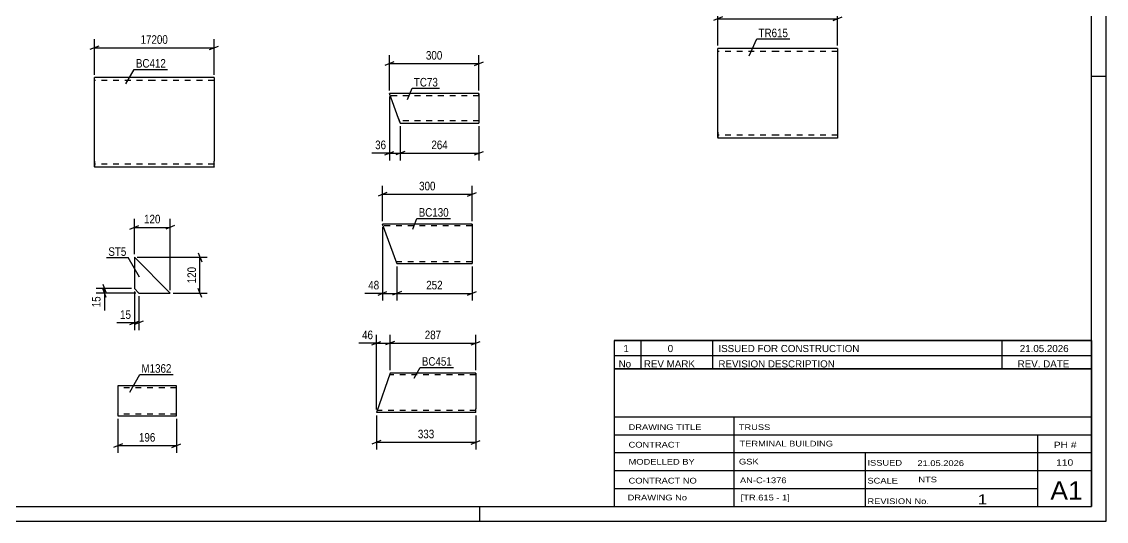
# Model space of a CAD drawing. Header units: millimetres. Extents: x 0 to 594, y 0 to 420.
# Drawn here: x 230.5 to 594, y 0 to 167.4 of the extents above; entities that cross this region are included whole.
import ezdxf

# ---------------------------------------------------------------- set-up
doc = ezdxf.new("R2010")
doc.units = ezdxf.units.MM
doc.linetypes.add('DXK_LINE_DOT2', pattern=[3.9198, 1.9599, -1.9599])
doc.styles.add('Arial Narrow', font='ARIALN.TTF', dxfattribs={"height": 0.2})

# ---------------------------------------------------------------- blocks, each defined once
blk = doc.blocks.new('Unknown-122568315-1163')
at = {"color": 5, "linetype": 'Continuous'}
for p, q in [((594, 0), (594, 420)), ((589, 5), (589, 415)), ((594, 149), (589, 149)), ((5, 5), (589, 5)), ((384, 0), (384, 5)), ((0, 0), (594, 0))]:
    blk.add_line(p, q, dxfattribs=at)
blk = doc.blocks.new('Part-122568315-13988 - 13987')
at = {"color": 2, "linetype": 'Continuous'}
for p, q in [((356.77, 134.95), (353.72, 143.35)), ((383.72, 143.35), (353.72, 143.35)), ((383.72, 143.35), (383.72, 133.35)), ((356.77, 134.95), (357.36, 133.35)), ((357.36, 133.35), (383.72, 133.35))]:
    blk.add_line(p, q, dxfattribs=at)
at = {"color": 7, "linetype": 'DXK_LINE_DOT2'}
for p, q in [((383.72, 142.55), (354.01, 142.55)), ((383.72, 142.88), (383.72, 143.35)), ((357.31, 133.47), (356.77, 134.95)), ((383.72, 134.15), (357.06, 134.15))]:
    blk.add_line(p, q, dxfattribs=at)
blk = doc.blocks.new('Part-122568315-13996 - 13995')
at = {"color": 2, "linetype": 'Continuous'}
for p, q in [((356.18, 86.45), (351.41, 99.56)), ((381.41, 99.56), (351.41, 99.56)), ((381.41, 99.56), (381.41, 99.47)), ((381.41, 99.47), (381.41, 86.36)), ((356.22, 86.36), (356.18, 86.45)), ((356.22, 86.36), (381.41, 86.36))]:
    blk.add_line(p, q, dxfattribs=at)
at = {"color": 7, "linetype": 'DXK_LINE_DOT2'}
for p, q in [((381.41, 98.96), (351.63, 98.96)), ((381.41, 99.21), (381.41, 99.56)), ((381.41, 86.96), (356, 86.96))]:
    blk.add_line(p, q, dxfattribs=at)
blk = doc.blocks.new('Part-122568315-14004 - 14003')
at = {"color": 2, "linetype": 'Continuous'}
for p, q in [((353.96, 49.68), (349.34, 36.48)), ((382.65, 49.68), (353.96, 49.68)), ((382.65, 49.68), (382.65, 49.58)), ((382.65, 49.58), (382.65, 49.32)), ((382.65, 49.32), (382.65, 48.48)), ((382.65, 48.48), (382.65, 37.68)), ((382.65, 36.48), (349.34, 36.48)), ((382.65, 36.48), (382.65, 37.68))]:
    blk.add_line(p, q, dxfattribs=at)
at = {"color": 7, "linetype": 'DXK_LINE_DOT2'}
for p, q in [((382.65, 49.08), (353.75, 49.08)), ((382.65, 49.32), (382.65, 49.68)), ((382.65, 48.94), (382.65, 48.48)), ((382.65, 37.08), (349.55, 37.08)), ((382.65, 37.08), (382.65, 37.68)), ((382.65, 37.12), (382.65, 37.08)), ((382.65, 36.48), (382.65, 36.57))]:
    blk.add_line(p, q, dxfattribs=at)
blk = doc.blocks.new('Part-122568315-9367 - 9366')
at = {"color": 2, "linetype": 'Continuous'}
for p, q in [((274.84, 148.65), (254.84, 148.65)), ((254.84, 120.65), (254.84, 148.65)), ((294.94, 148.65), (274.94, 148.65)), ((294.94, 148.65), (294.94, 146.65)), ((294.94, 146.65), (294.94, 120.65)), ((254.84, 120.65), (254.84, 118.65)), ((294.94, 118.65), (294.94, 120.65)), ((274.84, 118.65), (254.84, 118.65)), ((294.94, 118.65), (274.94, 118.65))]:
    blk.add_line(p, q, dxfattribs=at)
at = {"color": 7, "linetype": 'DXK_LINE_DOT2'}
for p, q in [((274.84, 147.65), (254.84, 147.65)), ((294.94, 147.65), (274.94, 147.65)), ((254.84, 118.81), (254.84, 120.65)), ((294.94, 119.65), (294.94, 120.65)), ((254.84, 119.65), (254.84, 119.73)), ((274.84, 119.65), (254.84, 119.65)), ((294.94, 119.65), (274.94, 119.65)), ((294.94, 119.73), (294.94, 119.65)), ((294.94, 118.81), (294.94, 118.65))]:
    blk.add_line(p, q, dxfattribs=at)
blk = doc.blocks.new('Part-122568315-9394 - 9393')
at = {"color": 2, "linetype": 'Continuous'}
for p, q in [((268.23, 88.49), (268.23, 77.99)), ((268.23, 88.49), (280.23, 76.49)), ((268.23, 77.99), (269.73, 76.49)), ((269.73, 76.49), (280.23, 76.49))]:
    blk.add_line(p, q, dxfattribs=at)
blk = doc.blocks.new('Part-122568315-9516 - 9515')
at = {"color": 2, "linetype": 'Continuous'}
for p, q in [((282.32, 45.35), (262.71, 45.35)), ((262.71, 45.35), (262.71, 35.44)), ((282.32, 35.35), (282.32, 45.35)), ((262.71, 35.44), (262.71, 35.35)), ((262.71, 35.35), (282.32, 35.35))]:
    blk.add_line(p, q, dxfattribs=at)
at = {"color": 7, "linetype": 'DXK_LINE_DOT2'}
for p, q in [((282.32, 44.75), (262.71, 44.75)), ((262.71, 35.95), (262.71, 35.99)), ((282.32, 35.95), (262.71, 35.95)), ((282.32, 35.95), (282.32, 35.99))]:
    blk.add_line(p, q, dxfattribs=at)
blk = doc.blocks.new('Part-122568315-9534 - 9533')
at = {"color": 2, "linetype": 'Continuous'}
for p, q in [((483.84, 158.39), (463.84, 158.39)), ((463.84, 130.39), (463.84, 158.39)), ((503.94, 158.39), (483.94, 158.39)), ((503.94, 158.39), (503.94, 128.39)), ((463.84, 130.39), (463.84, 128.39)), ((483.84, 128.39), (463.84, 128.39)), ((503.94, 128.39), (483.94, 128.39))]:
    blk.add_line(p, q, dxfattribs=at)
at = {"color": 7, "linetype": 'DXK_LINE_DOT2'}
for p, q in [((483.84, 157.39), (463.84, 157.39)), ((503.94, 157.39), (483.94, 157.39)), ((463.84, 128.55), (463.84, 130.39)), ((463.84, 129.39), (463.84, 129.47)), ((483.84, 129.39), (463.84, 129.39)), ((503.94, 129.39), (483.94, 129.39)), ((503.94, 129.39), (503.94, 129.47))]:
    blk.add_line(p, q, dxfattribs=at)
blk = doc.blocks.new('StraightDimension-122568315-14171 - 13987')
at = {"color": 7, "linetype": 'Continuous'}
for p, q in [((357.36, 132.35), (357.36, 120.95)), ((383.72, 132.35), (383.72, 120.95)), ((358.86, 123.95), (355.86, 122.75)), ((382.22, 122.75), (385.22, 123.95)), ((357.36, 123.35), (383.72, 123.35))]:
    blk.add_line(p, q, dxfattribs=at)
at = {"color": 0}
blk.add_wipeout([(373.88, 124.1), (373.88, 128.3), (367.19, 128.3), (367.19, 124.1)], dxfattribs=at)
at = {"color": 3, "style": 'Arial Narrow'}
blk.add_text('264', height=2.863, dxfattribs=at).set_placement((367.79, 124.7))
blk = doc.blocks.new('StraightDimension-122568315-14160 - 13987')
at = {"color": 7, "linetype": 'Continuous'}
for p, q in [((355.22, 153.95), (352.22, 152.75)), ((353.72, 144.35), (353.72, 156.2)), ((353.72, 153.35), (383.72, 153.35)), ((382.22, 152.75), (385.22, 153.95)), ((383.72, 144.35), (383.72, 156.2))]:
    blk.add_line(p, q, dxfattribs=at)
at = {"color": 0}
blk.add_wipeout([(372.06, 154.1), (372.06, 158.3), (365.37, 158.3), (365.37, 154.1)], dxfattribs=at)
at = {"color": 3, "style": 'Arial Narrow'}
blk.add_text('300', height=2.863, dxfattribs=at).set_placement((365.97, 154.7))
blk = doc.blocks.new('StraightDimension-122568315-14172 - 13987')
at = {"color": 7, "linetype": 'Continuous'}
for p, q in [((353.72, 142.35), (353.72, 120.95)), ((357.36, 132.35), (357.36, 120.95)), ((352.22, 122.75), (355.22, 123.95)), ((358.86, 123.95), (355.86, 122.75)), ((353.72, 123.35), (357.36, 123.35))]:
    blk.add_line(p, q, dxfattribs=at)
at = {"color": 0}
blk.add_wipeout([(353.19, 124.1), (353.19, 128.3), (348.34, 128.3), (348.34, 124.1)], dxfattribs=at)
at = {"color": 7, "linetype": 'Continuous'}
blk.add_line((353.72, 123.35), (347.81, 123.35), dxfattribs=at)
blk.add_line((353.72, 123.35), (347.81, 123.35), dxfattribs=at)
at = {"color": 3, "style": 'Arial Narrow'}
blk.add_text('36', height=2.863, dxfattribs=at).set_placement((348.94, 124.7))
blk = doc.blocks.new('StraightDimension-122568315-14211 - 13995')
at = {"color": 7, "linetype": 'Continuous'}
for p, q in [((352.91, 110.16), (349.91, 108.96)), ((351.41, 100.56), (351.41, 112.41)), ((351.41, 109.56), (381.41, 109.56)), ((379.91, 108.96), (382.91, 110.16)), ((381.41, 100.56), (381.41, 112.41))]:
    blk.add_line(p, q, dxfattribs=at)
at = {"color": 0}
blk.add_wipeout([(369.75, 110.31), (369.75, 114.51), (363.07, 114.51), (363.07, 110.31)], dxfattribs=at)
at = {"color": 3, "style": 'Arial Narrow'}
blk.add_text('300', height=2.863, dxfattribs=at).set_placement((363.67, 110.91))
blk = doc.blocks.new('StraightDimension-122568315-14222 - 13995')
at = {"color": 7, "linetype": 'Continuous'}
for p, q in [((356.22, 85.36), (356.22, 73.96)), ((381.41, 85.36), (381.41, 73.96)), ((357.72, 76.96), (354.72, 75.76)), ((356.22, 76.36), (381.41, 76.36)), ((379.91, 75.76), (382.91, 76.96))]:
    blk.add_line(p, q, dxfattribs=at)
at = {"color": 0}
blk.add_wipeout([(372.16, 77.11), (372.16, 81.31), (365.47, 81.31), (365.47, 77.11)], dxfattribs=at)
at = {"color": 3, "style": 'Arial Narrow'}
blk.add_text('252', height=2.863, dxfattribs=at).set_placement((366.07, 77.71))
blk = doc.blocks.new('StraightDimension-122568315-14223 - 13995')
at = {"color": 7, "linetype": 'Continuous'}
for p, q in [((351.41, 98.56), (351.41, 73.96)), ((356.22, 85.36), (356.22, 73.96)), ((349.91, 75.76), (352.91, 76.96)), ((351.41, 76.36), (356.22, 76.36)), ((357.72, 76.96), (354.72, 75.76))]:
    blk.add_line(p, q, dxfattribs=at)
at = {"color": 0}
blk.add_wipeout([(350.89, 77.11), (350.89, 81.31), (346.03, 81.31), (346.03, 77.11)], dxfattribs=at)
at = {"color": 7, "linetype": 'Continuous'}
blk.add_line((351.41, 76.36), (345.51, 76.36), dxfattribs=at)
blk.add_line((351.41, 76.36), (345.51, 76.36), dxfattribs=at)
at = {"color": 3, "style": 'Arial Narrow'}
blk.add_text('48', height=2.863, dxfattribs=at).set_placement((346.63, 77.71))
blk = doc.blocks.new('StraightDimension-122568315-14257 - 14003')
at = {"color": 7, "linetype": 'Continuous'}
for p, q in [((353.96, 50.68), (353.96, 62.53)), ((382.65, 50.63), (382.65, 62.53)), ((355.46, 60.28), (352.46, 59.08)), ((353.96, 59.68), (382.65, 59.68)), ((381.15, 59.08), (384.15, 60.28))]:
    blk.add_line(p, q, dxfattribs=at)
at = {"color": 0}
blk.add_wipeout([(371.65, 60.43), (371.65, 64.63), (364.97, 64.63), (364.97, 60.43)], dxfattribs=at)
at = {"color": 3, "style": 'Arial Narrow'}
blk.add_text('287', height=2.863, dxfattribs=at).set_placement((365.57, 61.03))
blk = doc.blocks.new('StraightDimension-122568315-14258 - 14003')
at = {"color": 7, "linetype": 'Continuous'}
for p, q in [((349.34, 37.48), (349.34, 62.53)), ((353.96, 50.68), (353.96, 62.53)), ((347.84, 59.08), (350.84, 60.28)), ((349.34, 59.68), (353.96, 59.68)), ((355.46, 60.28), (352.46, 59.08))]:
    blk.add_line(p, q, dxfattribs=at)
at = {"color": 0}
blk.add_wipeout([(348.82, 60.43), (348.82, 64.63), (343.96, 64.63), (343.96, 60.43)], dxfattribs=at)
at = {"color": 7, "linetype": 'Continuous'}
blk.add_line((349.34, 59.68), (343.44, 59.68), dxfattribs=at)
blk.add_line((349.34, 59.68), (343.44, 59.68), dxfattribs=at)
at = {"color": 3, "style": 'Arial Narrow'}
blk.add_text('46', height=2.863, dxfattribs=at).set_placement((344.56, 61.03))
blk = doc.blocks.new('StraightDimension-122568315-14302 - 14003')
at = {"color": 7, "linetype": 'Continuous'}
for p, q in [((349.34, 35.48), (349.34, 24.08)), ((382.65, 35.48), (382.65, 24.08)), ((350.84, 27.08), (347.84, 25.88)), ((349.34, 26.48), (382.65, 26.48)), ((381.15, 25.88), (384.15, 27.08))]:
    blk.add_line(p, q, dxfattribs=at)
at = {"color": 0}
blk.add_wipeout([(369.34, 27.23), (369.34, 31.43), (362.66, 31.43), (362.66, 27.23)], dxfattribs=at)
at = {"color": 3, "style": 'Arial Narrow'}
blk.add_text('333', height=2.863, dxfattribs=at).set_placement((363.26, 27.83))
blk = doc.blocks.new('StraightDimension-122568315-9718 - 9366')
at = {"color": 7, "linetype": 'Continuous'}
for p, q in [((254.84, 149.65), (254.84, 161.5)), ((294.94, 149.65), (294.94, 161.5)), ((256.34, 159.25), (253.34, 158.05)), ((254.84, 158.65), (294.94, 158.65)), ((293.44, 158.05), (296.44, 159.25))]:
    blk.add_line(p, q, dxfattribs=at)
at = {"color": 0}
blk.add_wipeout([(280.06, 159.4), (280.06, 163.6), (269.72, 163.6), (269.72, 159.4)], dxfattribs=at)
at = {"color": 3, "style": 'Arial Narrow'}
blk.add_text('17200', height=2.863, dxfattribs=at).set_placement((270.32, 160))
blk = doc.blocks.new('StraightDimension-122568315-9806 - 9393')
at = {"color": 7, "linetype": 'Continuous'}
for p, q in [((267.23, 77.99), (255.38, 77.99)), ((268.73, 76.49), (255.38, 76.49)), ((257.63, 79.49), (258.83, 76.49)), ((258.83, 74.99), (257.63, 77.99)), ((258.23, 76.49), (258.23, 77.99))]:
    blk.add_line(p, q, dxfattribs=at)
at = {"color": 0}
blk.add_wipeout([(257.48, 75.97), (253.28, 75.97), (253.28, 71.11), (257.48, 71.11)], dxfattribs=at)
at = {"color": 7, "linetype": 'Continuous'}
blk.add_line((258.23, 76.49), (258.23, 70.59), dxfattribs=at)
blk.add_line((258.23, 76.49), (258.23, 70.59), dxfattribs=at)
at = {"color": 3, "style": 'Arial Narrow'}
blk.add_text('15', height=2.863, rotation=90.0002, dxfattribs=at).set_placement((256.88, 71.71))
blk = doc.blocks.new('StraightDimension-122568315-9798 - 9393')
at = {"color": 7, "linetype": 'Continuous'}
for p, q in [((268.23, 76.99), (268.23, 64.09)), ((269.73, 75.49), (269.73, 64.09)), ((266.73, 65.89), (269.73, 67.09)), ((271.23, 67.09), (268.23, 65.89)), ((268.23, 66.49), (269.73, 66.49))]:
    blk.add_line(p, q, dxfattribs=at)
at = {"color": 0}
blk.add_wipeout([(267.71, 67.24), (267.71, 71.44), (262.85, 71.44), (262.85, 67.24)], dxfattribs=at)
at = {"color": 7, "linetype": 'Continuous'}
blk.add_line((268.23, 66.49), (262.32, 66.49), dxfattribs=at)
blk.add_line((268.23, 66.49), (262.32, 66.49), dxfattribs=at)
at = {"color": 3, "style": 'Arial Narrow'}
blk.add_text('15', height=2.863, dxfattribs=at).set_placement((263.45, 67.84))
blk = doc.blocks.new('StraightDimension-122568315-9810 - 9393')
at = {"color": 7, "linetype": 'Continuous'}
for p, q in [((269.23, 88.49), (292.63, 88.49)), ((289.63, 89.99), (290.83, 86.99)), ((290.23, 76.49), (290.23, 88.49)), ((281.23, 76.49), (292.63, 76.49)), ((290.83, 74.99), (289.63, 77.99))]:
    blk.add_line(p, q, dxfattribs=at)
at = {"color": 0}
blk.add_wipeout([(289.48, 85.84), (285.28, 85.84), (285.28, 79.15), (289.48, 79.15)], dxfattribs=at)
at = {"color": 3, "style": 'Arial Narrow'}
blk.add_text('120', height=2.863, rotation=90.0002, dxfattribs=at).set_placement((288.88, 79.75))
blk = doc.blocks.new('StraightDimension-122568315-9802 - 9393')
at = {"color": 7, "linetype": 'Continuous'}
for p, q in [((266.73, 97.89), (269.73, 99.09)), ((268.23, 89.49), (268.23, 101.34)), ((268.23, 98.49), (280.23, 98.49)), ((281.73, 99.09), (278.73, 97.89)), ((280.23, 77.49), (280.23, 101.34))]:
    blk.add_line(p, q, dxfattribs=at)
at = {"color": 0}
blk.add_wipeout([(277.57, 99.24), (277.57, 103.44), (270.89, 103.44), (270.89, 99.24)], dxfattribs=at)
at = {"color": 3, "style": 'Arial Narrow'}
blk.add_text('120', height=2.863, dxfattribs=at).set_placement((271.49, 99.84))
blk = doc.blocks.new('StraightDimension-122568315-10012 - 9515')
at = {"color": 7, "linetype": 'Continuous'}
for p, q in [((262.71, 34.35), (262.71, 22.95)), ((282.32, 34.35), (282.32, 22.95)), ((264.21, 25.95), (261.21, 24.75)), ((280.82, 24.75), (283.82, 25.95)), ((262.71, 25.35), (282.32, 25.35))]:
    blk.add_line(p, q, dxfattribs=at)
at = {"color": 0}
blk.add_wipeout([(275.86, 26.1), (275.86, 30.3), (269.18, 30.3), (269.18, 26.1)], dxfattribs=at)
at = {"color": 3, "style": 'Arial Narrow'}
blk.add_text('196', height=2.863, dxfattribs=at).set_placement((269.78, 26.7))
blk = doc.blocks.new('StraightDimension-122568315-10052 - 9533')
at = {"color": 7, "linetype": 'Continuous'}
for p, q in [((463.84, 159.39), (463.84, 171.24)), ((503.94, 159.39), (503.94, 171.24)), ((465.34, 168.99), (462.34, 167.79)), ((463.84, 168.39), (503.94, 168.39)), ((502.44, 167.79), (505.44, 168.99))]:
    blk.add_line(p, q, dxfattribs=at)
at = {"color": 0}
blk.add_wipeout([(489.07, 169.14), (489.07, 173.34), (478.72, 173.34), (478.72, 169.14)], dxfattribs=at)
at = {"color": 3, "style": 'Arial Narrow'}
blk.add_text('15600', height=2.863, dxfattribs=at).set_placement((479.32, 169.74))
blk = doc.blocks.new('Unknown-122568315-15325')
at = {"color": 7, "linetype": 'Continuous'}
for p, q in [((429, 51.05), (429, 5)), ((429, 51.05), (589, 51.05)), ((589, 51), (589, 5)), ((429, 35), (589, 35)), ((469.14, 35), (469.14, 5)), ((429, 29), (589, 29)), ((571, 5.05), (571, 29.05)), ((429, 23), (589, 23)), ((513.14, 23), (513.14, 5)), ((429, 17), (589, 17)), ((429, 11), (571, 11)), ((429, 5), (589, 5))]:
    blk.add_line(p, q, dxfattribs=at)
at = {"color": 7, "style": 'Arial Narrow'}
for s, height, width, p in [('DRAWING TITLE', 1.9089, 1.425378, (433.88, 30.61)), ('TRUSS', 1.909, 1.425378, (470.81, 30.59)), ('CONTRACT', 1.909, 1.425378, (433.88, 24.71)), ('TERMINAL BUILDING', 1.9089, 1.425378, (471.06, 25.07)), ('MODELLED BY', 1.9089, 1.425378, (433.88, 18.98)), ('GSK', 1.909, 1.425378, (470.88, 19.04)), ('ISSUED', 1.909, 1.425378, (513.94, 18.64)), ('21.05.2026', 1.909, 1.425378, (530.69, 18.52)), ('CONTRACT NO', 1.9089, 1.425378, (433.88, 12.66)), ('AN-C-1376', 1.909, 1.425378, (471.23, 12.78)), ('SCALE', 1.909, 1.425378, (513.94, 12.65)), ('A1', 6.204, 1.25, (575.24, 7.2)), ('DRAWING No', 1.909, 1.425378, (433.56, 7)), ('[TR.615 - 1]', 1.9089, 1.425378, (471.46, 6.99)), ('REVISION No.', 1.9089, 1.425378, (513.94, 5.77)), ('1', 3.34, 1.5, (550.91, 5.68))]:
    blk.add_text(s, height=height, dxfattribs=dict(at, width=width)).set_placement(p)
at = {"color": 7, "linetype": 'Continuous', "style": 'Arial Narrow'}
for s, height, width, p in [('PH #', 2.1, 1.42538, (576.4, 24.55)), ('110', 2.1, 1.42538, (577.19, 18.65)), ('NTS', 1.909, 1.425378, (531, 13.05))]:
    blk.add_text(s, height=height, dxfattribs=dict(at, width=width)).set_placement(p)
blk = doc.blocks.new('Unknown-122568315-15326')
at = {"color": 7, "linetype": 'Continuous'}
for p, q in [((429, 60.55), (589, 60.55)), ((589, 60.55), (429, 60.55)), ((429, 60.55), (429, 55.55)), ((438, 60.55), (438, 55.55)), ((462, 60.55), (462, 55.55)), ((559, 60.55), (559, 55.55)), ((589, 60.55), (589, 55.55)), ((429, 55.55), (589, 55.55)), ((429, 55.55), (429, 51.05)), ((429, 55.55), (589, 55.55)), ((438, 55.55), (438, 51.05)), ((462, 55.55), (462, 51.05)), ((559, 55.55), (559, 51.05)), ((589, 55.55), (589, 51.05)), ((589, 51.05), (429, 51.05))]:
    blk.add_line(p, q, dxfattribs=at)
at = {"color": 7, "linetype": 'Continuous', "style": 'Arial Narrow'}
for s, height, width, p in [('1', 2.39, 1.196471, (432.16, 56.7)), ('0', 2.39, 1.196471, (447, 56.7)), ('ISSUED FOR CONSTRUCTION', 2.3861, 1.196471, (464, 56.7)), ('21.05.2026', 2.386, 1.196471, (565, 56.7)), ('No', 2.386, 1.2, (430.54, 51.55)), ('REV MARK', 2.386, 1.2, (439, 51.55)), ('REVISION DESCRIPTION', 2.3861, 1.2, (464, 51.55)), ('REV. DATE', 2.386, 1.2, (564.28, 51.55))]:
    blk.add_text(s, height=height, dxfattribs=dict(at, width=width)).set_placement(p)
blk = doc.blocks.new('Mark-122568315-14062 - 13987')
at = {"color": 0}
blk.add_wipeout([(369.96, 145.7), (369.96, 148.7), (361.93, 148.7), (361.93, 145.7)], dxfattribs=at)
blk.add_wipeout([(369.96, 145.7), (369.96, 148.7), (361.93, 148.7), (361.93, 145.7)], dxfattribs=at)
at = {"color": 30, "linetype": 'Continuous'}
for p, q in [((359.75, 141.32), (361.33, 145.1)), ((361.33, 145.1), (370.56, 145.1))]:
    blk.add_line(p, q, dxfattribs=at)
at = {"color": 3, "style": 'Arial Narrow'}
blk.add_text('TC73', height=2.863, dxfattribs=at).set_placement((361.93, 145.7))
blk = doc.blocks.new('Mark-122568315-14059 - 13995')
at = {"color": 0}
blk.add_wipeout([(373.59, 102.07), (373.59, 105.07), (363.54, 105.07), (363.54, 102.07)], dxfattribs=at)
blk.add_wipeout([(373.59, 102.07), (373.59, 105.07), (363.54, 105.07), (363.54, 102.07)], dxfattribs=at)
at = {"color": 30, "linetype": 'Continuous'}
for p, q in [((361.62, 97.86), (362.94, 101.47)), ((362.94, 101.47), (374.19, 101.47))]:
    blk.add_line(p, q, dxfattribs=at)
at = {"color": 3, "style": 'Arial Narrow'}
blk.add_text('BC130', height=2.863, dxfattribs=at).set_placement((363.54, 102.07))
blk = doc.blocks.new('Mark-122568315-14056 - 14003')
at = {"color": 0}
blk.add_wipeout([(374.64, 52.13), (374.64, 55.13), (364.59, 55.13), (364.59, 52.13)], dxfattribs=at)
blk.add_wipeout([(374.64, 52.13), (374.64, 55.13), (364.59, 55.13), (364.59, 52.13)], dxfattribs=at)
at = {"color": 30, "linetype": 'Continuous'}
for p, q in [((361.99, 47.96), (363.99, 51.53)), ((363.99, 51.53), (375.24, 51.53))]:
    blk.add_line(p, q, dxfattribs=at)
at = {"color": 3, "style": 'Arial Narrow'}
blk.add_text('BC451', height=2.863, dxfattribs=at).set_placement((364.59, 52.13))
blk = doc.blocks.new('Mark-122568315-10210 - 9366')
at = {"color": 0}
blk.add_wipeout([(278.79, 152.02), (278.79, 155.02), (268.75, 155.02), (268.75, 152.02)], dxfattribs=at)
blk.add_wipeout([(278.79, 152.02), (278.79, 155.02), (268.75, 155.02), (268.75, 152.02)], dxfattribs=at)
at = {"color": 30, "linetype": 'Continuous'}
for p, q in [((265.36, 146.55), (268.15, 151.42)), ((268.15, 151.42), (279.39, 151.42))]:
    blk.add_line(p, q, dxfattribs=at)
at = {"color": 3, "style": 'Arial Narrow'}
blk.add_text('BC412', height=2.863, dxfattribs=at).set_placement((268.75, 152.02))
blk = doc.blocks.new('Mark-122568315-10227 - 9393')
at = {"color": 0}
blk.add_wipeout([(265.55, 88.94), (265.55, 91.94), (259.52, 91.94), (259.52, 88.94)], dxfattribs=at)
blk.add_wipeout([(265.55, 88.94), (265.55, 91.94), (259.52, 91.94), (259.52, 88.94)], dxfattribs=at)
at = {"color": 30, "linetype": 'Continuous'}
for p in [(258.92, 88.34), (269.98, 81.85)]:
    blk.add_line(p, (266.15, 88.34), dxfattribs=at)
at = {"color": 3, "style": 'Arial Narrow'}
blk.add_text('ST5', height=2.863, dxfattribs=at).set_placement((259.52, 88.94))
blk = doc.blocks.new('Mark-122568315-10262 - 9515')
at = {"color": 0}
blk.add_wipeout([(280.67, 49.78), (280.67, 52.78), (270.62, 52.78), (270.62, 49.78)], dxfattribs=at)
blk.add_wipeout([(280.67, 49.78), (280.67, 52.78), (270.62, 52.78), (270.62, 49.78)], dxfattribs=at)
at = {"color": 30, "linetype": 'Continuous'}
for p, q in [((266.67, 43.32), (270.02, 49.18)), ((270.02, 49.18), (281.27, 49.18))]:
    blk.add_line(p, q, dxfattribs=at)
at = {"color": 3, "style": 'Arial Narrow'}
blk.add_text('M1362', height=2.863, dxfattribs=at).set_placement((270.62, 49.78))
blk = doc.blocks.new('Mark-122568315-10270 - 9533')
at = {"color": 0}
blk.add_wipeout([(487.31, 162.21), (487.31, 165.21), (477.45, 165.21), (477.45, 162.21)], dxfattribs=at)
blk.add_wipeout([(487.31, 162.21), (487.31, 165.21), (477.45, 165.21), (477.45, 162.21)], dxfattribs=at)
at = {"color": 30, "linetype": 'Continuous'}
for p, q in [((474.27, 155.92), (476.85, 161.61)), ((476.85, 161.61), (487.91, 161.61))]:
    blk.add_line(p, q, dxfattribs=at)
at = {"color": 3, "style": 'Arial Narrow'}
blk.add_text('TR615', height=2.863, dxfattribs=at).set_placement((477.45, 162.21))

msp = doc.modelspace()

# ---------------------------------------------------------------- block references
for name in ['Unknown-122568315-1163', 'Part-122568315-9534 - 9533', 'Part-122568315-9367 - 9366', 'Part-122568315-13988 - 13987', 'Part-122568315-13996 - 13995', 'Part-122568315-9394 - 9393', 'Unknown-122568315-15326', 'Unknown-122568315-15325', 'Part-122568315-14004 - 14003', 'Part-122568315-9516 - 9515']:
    msp.add_blockref(name, (0, 0))

# ---------------------------------------------------------------- next in the draw order: block references
for name in ['StraightDimension-122568315-10052 - 9533', 'StraightDimension-122568315-9718 - 9366', 'StraightDimension-122568315-14160 - 13987', 'StraightDimension-122568315-14171 - 13987', 'StraightDimension-122568315-14211 - 13995', 'StraightDimension-122568315-14222 - 13995', 'StraightDimension-122568315-9806 - 9393', 'StraightDimension-122568315-14257 - 14003', 'Mark-122568315-10262 - 9515', 'StraightDimension-122568315-10012 - 9515', 'StraightDimension-122568315-14302 - 14003']:
    msp.add_blockref(name, (0, 0))

# ---------------------------------------------------------------- next in the draw order: block references
for name in ['Mark-122568315-10270 - 9533', 'Mark-122568315-10210 - 9366', 'StraightDimension-122568315-14172 - 13987', 'Mark-122568315-14059 - 13995', 'StraightDimension-122568315-14223 - 13995', 'StraightDimension-122568315-9798 - 9393', 'StraightDimension-122568315-14258 - 14003', 'Mark-122568315-14056 - 14003']:
    msp.add_blockref(name, (0, 0))

# ---------------------------------------------------------------- next in the draw order: block references
for name in ['Mark-122568315-14062 - 13987', 'StraightDimension-122568315-9810 - 9393']:
    msp.add_blockref(name, (0, 0))

# ---------------------------------------------------------------- next in the draw order: block references
msp.add_blockref('StraightDimension-122568315-9802 - 9393', (0, 0))

# ---------------------------------------------------------------- next in the draw order: block references
msp.add_blockref('Mark-122568315-10227 - 9393', (0, 0))

doc.saveas('drawing.dxf')
